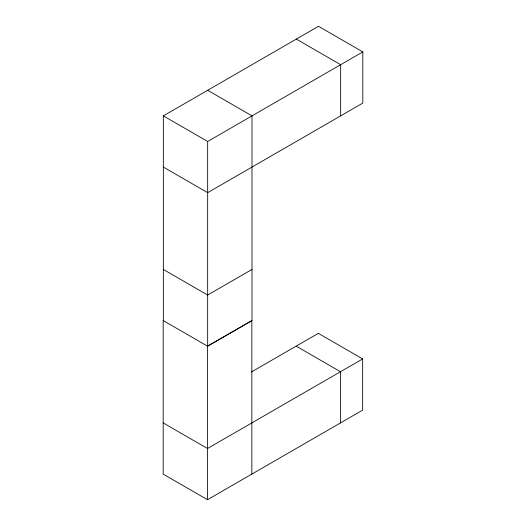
<?xml version="1.0" encoding="UTF-8"?>
<svg xmlns="http://www.w3.org/2000/svg" width="526" height="526" viewBox="0 0 526 526"><rect width="100%" height="100%" fill="white"/><g stroke="black" fill="none" stroke-linecap="round" stroke-linejoin="round"><path stroke-width="0.79" d="M163.336 320.63L163.336 115.878L318.493 26.3L362.822 51.896L362.822 103.083L207.665 192.661L163.336 167.064M163.336 115.878L207.665 141.474L362.822 51.896M251.993 269.443L207.665 295.04L163.336 269.443M251.487 371.935L318.335 333.339L362.664 358.936L362.664 410.122L207.507 499.7L163.178 474.104L163.178 320.544L207.665 346.226L251.993 320.63L251.993 115.878L207.665 90.281M362.664 358.936L207.507 448.514L163.178 422.917M296.329 39.095L340.657 64.691L340.657 115.878M296.171 346.134L340.5 371.731L340.5 422.917M251.842 474.104L251.842 320.544L207.507 346.134L207.507 499.7M207.665 141.474L207.665 346.226"/></g></svg>
